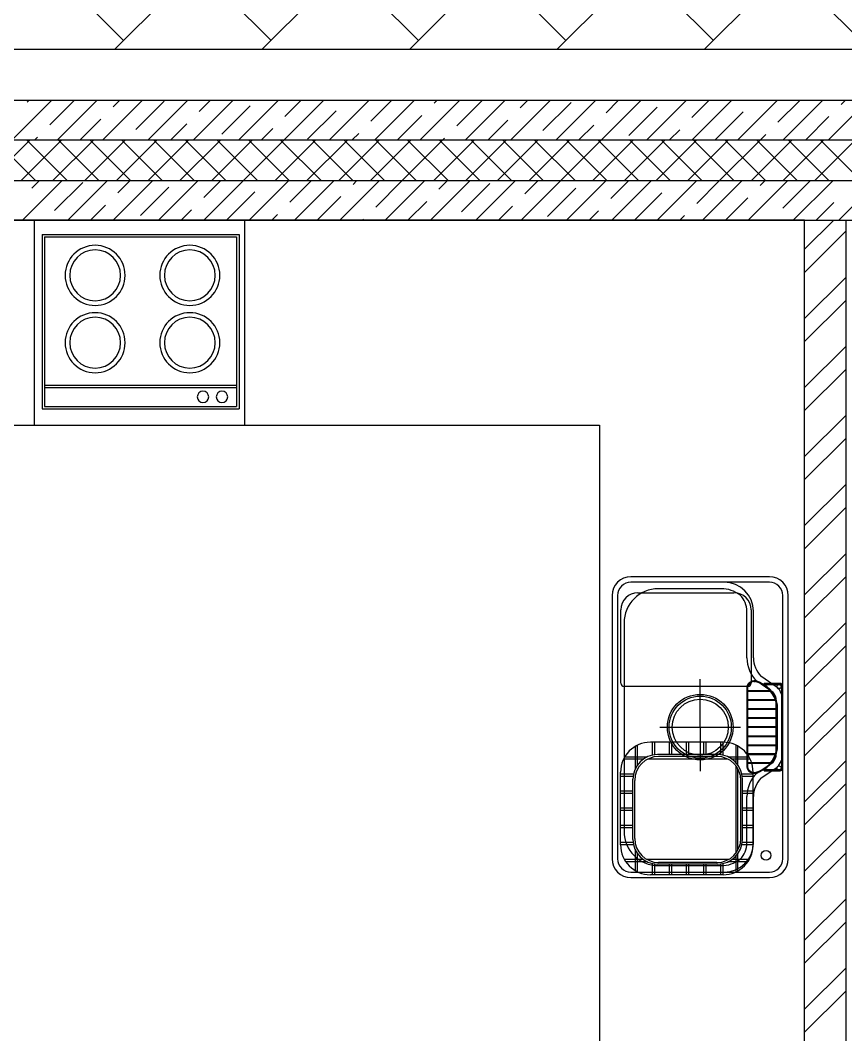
# Model space of a CAD drawing. Header units: millimetres. Extents: x 53645 to 137188, y 78097 to 135533.
# Drawn here: x 64688 to 67101, y 91470 to 94438 of the extents above; entities that cross this region are included whole.
import ezdxf

# ---------------------------------------------------------------- set-up
doc = ezdxf.new("R2010")
doc.units = ezdxf.units.MM
doc.layers.add('GP-POKRITIE1', color=7, linetype='Continuous', lineweight=9)

# ---------------------------------------------------------------- blocks, each defined once
blk = doc.blocks.new('3432')
at = {"color": 0}
for p, q in [((-14350.1, 9108.4), (-14350.1, 8598.4)), ((-14350.1, 9108.4), (-13774.1, 9108.4)), ((-14343.1, 9101.4), (-14343.1, 8605.4)), ((-14343.1, 9101.4), (-13781.1, 9101.4)), ((-13781.1, 9101.4), (-13781.1, 8605.4)), ((-13774.1, 9108.4), (-13774.1, 8598.4)), ((-14343.1, 8667.6), (-13781.1, 8667.6)), ((-14343.1, 8660.6), (-13781.1, 8660.6)), ((-14343.1, 8605.4), (-13781.1, 8605.4)), ((-14350.1, 8598.4), (-13774.1, 8598.4)), ((-12223.4, 8107.1), (-12628.4, 8107.1)), ((-12355.4, 8091.1), (-12628.4, 8091.1)), ((-12223.4, 8091.1), (-12628.4, 8091.1)), ((-12364.4, 8072.1), (-12548.4, 8072.1)), ((-12683.4, 8052.1), (-12683.4, 7964.7)), ((-12667.4, 8052.1), (-12667.4, 7964.7)), ((-12667.4, 8052.1), (-12667.4, 7964.7)), ((-12608, 8060.4), (-12327.1, 8060.4)), ((-12184.4, 7982.5), (-12184.4, 8052.1)), ((-12168.4, 7982.5), (-12168.4, 8052.1)), ((-12658, 7795.9), (-12658, 8010.4)), ((-12289.4, 7870), (-12289.4, 8006.1)), ((-12277.1, 8010.4), (-12277.1, 7795.9)), ((-12270.4, 7870), (-12270.4, 8006.1)), ((-12184.4, 7369.4), (-12184.4, 7982.5)), ((-12168.4, 7369.4), (-12168.4, 7982.5)), ((-12683.4, 7964.7), (-12683.4, 7369.4)), ((-12667.4, 7964.7), (-12667.4, 7369.4)), ((-12667.4, 7964.7), (-12667.4, 7369.4)), ((-12648.4, 7972.1), (-12648.4, 7964.7)), ((-12648.4, 7964.7), (-12648.4, 7369.4)), ((-12425.9, 7667.1), (-12425.9, 7808)), ((-12200.4, 7783.2), (-12248.4, 7816.5)), ((-12287.1, 7785.9), (-12648, 7785.9)), ((-12290, 7777), (-12290, 7557.8)), ((-12290, 7777), (-12290, 7557.8)), ((-12288, 7777.1), (-12288, 7557.8)), ((-12288, 7777.1), (-12288, 7557.8)), ((-12265.3, 7802.3), (-12269.3, 7802.3)), ((-12265.3, 7802.3), (-12269.3, 7802.3)), ((-12265.4, 7800.2), (-12269.2, 7800.2)), ((-12265.4, 7800.2), (-12269.2, 7800.2)), ((-12212.8, 7768.7), (-12260.6, 7801.8)), ((-12192, 7795.2), (-12238.5, 7795.2)), ((-12238.5, 7795.2), (-12238.5, 7792.2)), ((-12192, 7795.2), (-12238.5, 7795.2)), ((-12238.5, 7795.2), (-12238.5, 7792.2)), ((-12238.5, 7792.2), (-12192, 7792.2)), ((-12238.5, 7792.2), (-12192, 7792.2)), ((-12188, 7788.1), (-12188, 7546.7)), ((-12188, 7788.1), (-12188, 7546.7)), ((-12185, 7546.7), (-12185, 7788.1)), ((-12185, 7546.7), (-12185, 7788.1)), ((-12219.5, 7773.5), (-12288, 7773.5)), ((-12217.9, 7771.5), (-12288, 7771.5)), ((-12205.3, 7747.2), (-12288, 7747.2)), ((-12204.7, 7745.2), (-12288, 7745.2)), ((-12203.4, 7589.2), (-12203.4, 7744.5)), ((-12184.4, 7589.2), (-12184.4, 7744.5)), ((-12202.1, 7721), (-12288, 7721)), ((-12202.1, 7718.9), (-12288, 7718.9)), ((-12202.1, 7603.4), (-12202.1, 7731.5)), ((-12202.1, 7603.4), (-12202.1, 7731.5)), ((-12200.1, 7603.3), (-12200.1, 7731.6)), ((-12200.1, 7603.3), (-12200.1, 7731.6)), ((-12202.1, 7694.7), (-12288, 7694.7)), ((-12202.1, 7692.7), (-12288, 7692.7)), ((-12544.2, 7667.1), (-12307.7, 7667.1)), ((-12425.9, 7667.1), (-12425.9, 7538)), ((-12202.1, 7668.4), (-12288, 7668.4)), ((-12202.1, 7666.4), (-12288, 7666.4)), ((-12202.1, 7641.2), (-12288, 7641.2)), ((-12202.1, 7639.2), (-12288, 7639.2)), ((-12615.5, 7545.7), (-12615.5, 7611.2)), ((-12608.8, 7556.9), (-12608.8, 7614.7)), ((-12358.4, 7623.1), (-12571.6, 7623.1)), ((-12565.5, 7585.1), (-12565.5, 7623.1)), ((-12558.8, 7586.2), (-12558.8, 7623.1)), ((-12515.5, 7586.7), (-12515.5, 7623.1)), ((-12508.8, 7586.7), (-12508.8, 7623.1)), ((-12465.5, 7586.7), (-12465.5, 7623.1)), ((-12458.8, 7586.7), (-12458.8, 7623.1)), ((-12415.5, 7586.7), (-12415.5, 7623.1)), ((-12408.8, 7586.7), (-12408.8, 7623.1)), ((-12365.5, 7586.2), (-12365.5, 7623.1)), ((-12358.8, 7585), (-12358.8, 7623.1)), ((-12321.2, 7563.2), (-12321.2, 7614.7)), ((-12315.5, 7556), (-12315.5, 7611.7)), ((-12202.1, 7614.9), (-12288, 7614.9)), ((-12202.1, 7612.9), (-12288, 7612.9)), ((-12592.7, 7573.1), (-12650.5, 7573.1)), ((-12581.4, 7579.7), (-12647, 7579.7)), ((-12343.8, 7573.1), (-12580.4, 7573.1)), ((-12374.5, 7586.7), (-12550.5, 7586.7)), ((-12376.8, 7581.4), (-12547.4, 7581.4)), ((-12283.1, 7579.7), (-12343.5, 7579.7)), ((-12279.5, 7573.1), (-12332.3, 7573.1)), ((-12204.7, 7588.7), (-12288, 7588.7)), ((-12205.3, 7586.6), (-12288, 7586.6)), ((-12321.2, 7299), (-12321.2, 7553.7)), ((-12315.5, 7307.9), (-12315.5, 7544.8)), ((-12217.9, 7562.4), (-12288, 7562.4)), ((-12219.5, 7560.4), (-12288, 7560.4)), ((-12260.3, 7532.4), (-12212.9, 7564.9)), ((-12248.2, 7517.7), (-12200.5, 7550.3)), ((-12192, 7542.7), (-12238.5, 7542.7)), ((-12238.5, 7542.7), (-12238.5, 7539.7)), ((-12192, 7542.7), (-12238.5, 7542.7)), ((-12238.5, 7542.7), (-12238.5, 7539.7)), ((-12238.5, 7539.7), (-12192, 7539.7)), ((-12238.5, 7539.7), (-12192, 7539.7)), ((-12658.8, 7322.7), (-12658.8, 7535.8)), ((-12620.9, 7529.7), (-12658.8, 7529.7)), ((-12622, 7523.1), (-12658.8, 7523.1)), ((-12622.5, 7338.7), (-12622.5, 7514.7)), ((-12617.1, 7341.1), (-12617.1, 7511.6)), ((-12307.1, 7341.1), (-12307.1, 7511.6)), ((-12271.2, 7529.7), (-12304.1, 7529.7)), ((-12271.2, 7523.1), (-12303, 7523.1)), ((-12302.5, 7338.7), (-12302.5, 7514.7)), ((-12271.2, 7322.7), (-12271.2, 7535.8)), ((-12269.3, 7532.6), (-12265.3, 7532.6)), ((-12269.3, 7532.6), (-12265.3, 7532.6)), ((-12269.2, 7534.6), (-12265.4, 7534.6)), ((-12269.2, 7534.6), (-12265.4, 7534.6)), ((-12622.5, 7479.7), (-12658.8, 7479.7)), ((-12271.2, 7479.7), (-12302.5, 7479.7)), ((-12622.5, 7473.1), (-12658.8, 7473.1)), ((-12271.2, 7473.1), (-12302.5, 7473.1)), ((-12289.4, 7328.1), (-12289.4, 7463.9)), ((-12270.4, 7328.1), (-12270.4, 7463.9)), ((-12622.5, 7429.7), (-12658.8, 7429.7)), ((-12622.5, 7423.1), (-12658.8, 7423.1)), ((-12271.2, 7429.7), (-12302.5, 7429.7)), ((-12271.2, 7423.1), (-12302.5, 7423.1)), ((-12683.4, 7369.4), (-12683.4, 7282.1)), ((-12667.4, 7369.4), (-12667.4, 7282.1)), ((-12667.4, 7369.4), (-12667.4, 7282.1)), ((-12622.5, 7379.7), (-12658.8, 7379.7)), ((-12622.5, 7373.1), (-12658.8, 7373.1)), ((-12648.4, 7369.4), (-12648.4, 7362.1)), ((-12271.2, 7379.7), (-12302.5, 7379.7)), ((-12271.2, 7373.1), (-12302.5, 7373.1)), ((-12184.4, 7282.1), (-12184.4, 7369.4)), ((-12168.4, 7282.1), (-12168.4, 7369.4)), ((-12621.9, 7329.7), (-12658.8, 7329.7)), ((-12271.2, 7329.7), (-12303, 7329.7)), ((-12620.7, 7322.7), (-12657.7, 7322.7)), ((-12615.5, 7247.3), (-12615.5, 7307.7)), ((-12270.1, 7322.7), (-12304.3, 7322.7)), ((-12591.7, 7279.7), (-12647.5, 7279.7)), ((-12580, 7273.1), (-12643.3, 7273.1)), ((-12608.8, 7243.8), (-12608.8, 7296.5)), ((-12343.6, 7279.7), (-12580.6, 7279.7)), ((-12376.8, 7271.3), (-12547.4, 7271.3)), ((-12286.7, 7273.1), (-12344.9, 7273.1)), ((-12282.5, 7279.7), (-12333.2, 7279.7)), ((-12321.2, 7243.8), (-12321.2, 7290.3)), ((-12315.5, 7246.8), (-12315.5, 7297.4)), ((-12628.4, 7243.1), (-12355.4, 7243.1)), ((-12628.4, 7243.1), (-12223.4, 7243.1)), ((-12565.5, 7235.5), (-12565.5, 7268.3)), ((-12558.8, 7235.5), (-12558.8, 7267.2)), ((-12374.5, 7266.7), (-12550.5, 7266.7)), ((-12548.4, 7262.1), (-12364.4, 7262.1)), ((-12515.5, 7235.5), (-12515.5, 7266.7)), ((-12508.8, 7235.5), (-12508.8, 7266.7)), ((-12465.5, 7235.5), (-12465.5, 7266.7)), ((-12458.8, 7235.5), (-12458.8, 7266.7)), ((-12415.5, 7235.5), (-12415.5, 7266.7)), ((-12408.8, 7235.5), (-12408.8, 7266.7)), ((-12365.5, 7235.5), (-12365.5, 7267.3)), ((-12358.8, 7235.5), (-12358.8, 7268.4)), ((-12628.4, 7227.1), (-12223.4, 7227.1)), ((-12358.4, 7235.5), (-12571.6, 7235.5))]:
    blk.add_line(p, q, dxfattribs=at)
for points in [[(-16750.5, 9650), (-5175.3, 9650)], [(-7150.5, 9500), (-16750.5, 9500)], [(-14437.6, 9385), (-14322.6, 9500)], [(-14393.5, 9495.4), (-14388.9, 9500)], [(-14327.2, 9429.1), (-14256.3, 9500)], [(-14305, 9385), (-14190, 9500)], [(-14172.5, 9385), (-14057.5, 9500)], [(-14142.3, 9481.5), (-14123.7, 9500)], [(-14076, 9415.2), (-13993.1, 9498)], [(-14039.9, 9385), (-13924.9, 9500)], [(-13907.3, 9385), (-13792.3, 9500)], [(-13891, 9467.5), (-13858.6, 9500)], [(-13774.7, 9385), (-13659.7, 9500)], [(-13642.1, 9385), (-13527.1, 9500)], [(-13639.8, 9453.6), (-13593.4, 9500)], [(-13509.5, 9385), (-13394.5, 9500)], [(-13388.5, 9439.7), (-13328.3, 9500)], [(-13377, 9385), (-13262, 9500)], [(-13244.4, 9385), (-13129.4, 9500)], [(-13203.6, 9492.1), (-13195.7, 9500)], [(-13137.3, 9425.8), (-13063.1, 9500)], [(-13111.8, 9385), (-12996.8, 9500)], [(-12979.2, 9385), (-12864.2, 9500)], [(-12952.4, 9478.2), (-12930.5, 9500)], [(-12846.6, 9385), (-12731.6, 9500)], [(-12714, 9385), (-12599, 9500)], [(-12701.1, 9464.2), (-12665.3, 9500)], [(-12581.5, 9385), (-12466.5, 9500)], [(-12449.9, 9450.3), (-12400.2, 9500)], [(-12448.9, 9385), (-12333.9, 9500)], [(-12316.3, 9385), (-12201.3, 9500)], [(-12198.6, 9436.4), (-12135, 9500)], [(-12183.7, 9385), (-12068.7, 9500)], [(-12051.1, 9385), (-11936.1, 9500)], [(-12013.7, 9488.8), (-12002.4, 9500)], [(-13824.7, 9401.3), (-13741.9, 9484.1)], [(-13573.5, 9387.3), (-13490.6, 9470.2)], [(-12886.1, 9411.9), (-12803.2, 9494.7)], [(-12634.8, 9397.9), (-12552, 9480.8)], [(-12382.6, 9385), (-12300.7, 9466.9)], [(-14238.7, 9385), (-14178.1, 9445.7)], [(-13310.7, 9385), (-13239.4, 9456.3)], [(-13045.5, 9385), (-12988.1, 9442.4)], [(-12117.4, 9385), (-12049.5, 9453)], [(-13973.6, 9385), (-13926.8, 9431.7)], [(-13708.4, 9385), (-13675.6, 9417.8)], [(-12780.3, 9385), (-12736.9, 9428.4)], [(-12515.2, 9385), (-12485.7, 9414.5)], [(-16635.5, 9385), (-7150.5, 9385)], [(-16635.5, 9385), (-7150.5, 9385)], [(-14504.6, 9265), (-14384.6, 9385)], [(-14368.6, 9265), (-14488.6, 9385)], [(-14411.8, 9265), (-14291.8, 9385)], [(-14275.8, 9265), (-14395.8, 9385)], [(-14371.3, 9385), (-14363, 9393.3)], [(-14319, 9265), (-14199, 9385)], [(-14183, 9265), (-14303, 9385)], [(-14226.2, 9265), (-14106.2, 9385)], [(-14090.2, 9265), (-14210.2, 9385)], [(-14133.4, 9265), (-14013.4, 9385)], [(-13997.4, 9265), (-14117.4, 9385)], [(-14040.5, 9265), (-13920.5, 9385)], [(-13904.6, 9265), (-14024.6, 9385)], [(-13947.7, 9265), (-13827.7, 9385)], [(-13811.8, 9265), (-13931.8, 9385)], [(-13854.9, 9265), (-13734.9, 9385)], [(-13719, 9265), (-13839, 9385)], [(-13762.1, 9265), (-13642.1, 9385)], [(-13626.2, 9265), (-13746.2, 9385)], [(-13669.3, 9265), (-13549.3, 9385)], [(-13533.4, 9265), (-13653.4, 9385)], [(-13576.5, 9265), (-13456.5, 9385)], [(-13440.6, 9265), (-13560.6, 9385)], [(-13483.7, 9265), (-13363.7, 9385)], [(-13347.8, 9265), (-13467.8, 9385)], [(-13443.3, 9385), (-13424.3, 9403.9)], [(-13390.9, 9265), (-13270.9, 9385)], [(-13254.9, 9265), (-13374.9, 9385)], [(-13298.1, 9265), (-13178.1, 9385)], [(-13162.1, 9265), (-13282.1, 9385)], [(-13205.3, 9265), (-13085.3, 9385)], [(-13069.3, 9265), (-13189.3, 9385)], [(-13178.1, 9385), (-13173.1, 9390)], [(-13112.5, 9265), (-12992.5, 9385)], [(-12976.5, 9265), (-13096.5, 9385)], [(-13019.7, 9265), (-12899.7, 9385)], [(-12883.7, 9265), (-13003.7, 9385)], [(-12926.9, 9265), (-12806.9, 9385)], [(-12790.9, 9265), (-12910.9, 9385)], [(-12834, 9265), (-12714, 9385)], [(-12698.1, 9265), (-12818.1, 9385)], [(-12741.2, 9265), (-12621.2, 9385)], [(-12605.3, 9265), (-12725.3, 9385)], [(-12648.4, 9265), (-12528.4, 9385)], [(-12512.5, 9265), (-12632.5, 9385)], [(-12555.6, 9265), (-12435.6, 9385)], [(-12419.7, 9265), (-12539.7, 9385)], [(-12462.8, 9265), (-12342.8, 9385)], [(-12326.9, 9265), (-12446.9, 9385)], [(-12370, 9265), (-12250, 9385)], [(-12234.1, 9265), (-12354.1, 9385)], [(-12277.2, 9265), (-12157.2, 9385)], [(-12141.3, 9265), (-12261.3, 9385)], [(-12250, 9385), (-12234.4, 9400.6)], [(-12184.4, 9265), (-12064.4, 9385)], [(-12048.4, 9265), (-12168.4, 9385)], [(-12091.6, 9265), (-11971.6, 9385)], [(-11955.6, 9265), (-12075.6, 9385)], [(-7150.5, 9265), (-16515.5, 9265)], [(-7150.5, 9265), (-16515.5, 9265)], [(-14407.5, 9150), (-14292.5, 9265)], [(-14379.6, 9244.1), (-14358.7, 9265)], [(-14313.3, 9177.9), (-14230.4, 9260.7)], [(-14274.9, 9150), (-14159.9, 9265)], [(-14142.3, 9150), (-14027.3, 9265)], [(-14128.4, 9230.2), (-14093.6, 9265)], [(-14009.7, 9150), (-13894.7, 9265)], [(-13877.1, 9150), (-13762.1, 9265)], [(-13877.1, 9216.3), (-13828.4, 9265)], [(-13744.5, 9150), (-13629.5, 9265)], [(-13625.9, 9202.4), (-13563.3, 9265)], [(-13612, 9150), (-13497, 9265)], [(-13479.4, 9150), (-13364.4, 9265)], [(-13440.9, 9254.8), (-13430.7, 9265)], [(-13374.6, 9188.5), (-13298.1, 9265)], [(-13346.8, 9150), (-13231.8, 9265)], [(-13214.2, 9150), (-13099.2, 9265)], [(-13189.7, 9240.8), (-13165.5, 9265)], [(-13081.6, 9150), (-12966.6, 9265)], [(-12949, 9150), (-12834, 9265)], [(-12938.4, 9226.9), (-12900.3, 9265)], [(-12816.5, 9150), (-12701.5, 9265)], [(-12687.2, 9213), (-12635.2, 9265)], [(-12683.9, 9150), (-12568.9, 9265)], [(-12551.3, 9150), (-12436.3, 9265)], [(-12435.9, 9199.1), (-12370, 9265)], [(-12418.7, 9150), (-12303.7, 9265)], [(-12286.1, 9150), (-12171.1, 9265)], [(-12251, 9251.4), (-12237.4, 9265)], [(-12184.7, 9185.1), (-12104.8, 9265)], [(-12153.6, 9150), (-12038.6, 9265)], [(-12021, 9150), (-11906, 9265)], [(-14062.1, 9163.9), (-13979.2, 9246.8)], [(-13810.8, 9150), (-13728, 9232.9)], [(-13123.4, 9174.5), (-13040.5, 9257.4)], [(-12872.1, 9160.6), (-12789.3, 9243.5)], [(-12617.6, 9150), (-12538, 9229.6)], [(-13545.7, 9150), (-13476.7, 9219)], [(-13280.5, 9150), (-13225.5, 9205)], [(-12352.4, 9150), (-12286.8, 9215.6)], [(-12087.3, 9150), (-12035.5, 9201.7)], [(-14208.6, 9150), (-14164.2, 9194.4)], [(-13943.4, 9150), (-13912.9, 9180.5)], [(-13015.3, 9150), (-12974.2, 9191.1)], [(-12750.2, 9150), (-12723, 9177.2)], [(-16400.5, 9150), (-7150.5, 9150)], [(-14372.4, 8550.1), (-14372.4, 9150.1)], [(-13757.4, 8550.1), (-13757.4, 9150.1)], [(-13678.3, 9150), (-13661.7, 9166.6)], [(-13413.1, 9150), (-13410.4, 9152.7)], [(-12485, 9150), (-12471.7, 9163.3)], [(-12120.5, 9064.8), (-12035.3, 9150)], [(-12120.5, 9150), (-12000.5, 9150)], [(-12120.5, 5900), (-12120.5, 9150)], [(-12000.5, 9150), (-12000.5, 5900)], [(-12120.5, 8997.5), (-12000.5, 9117.5)], [(-12120.5, 8862.8), (-12000.5, 8982.8)], [(-12120.5, 8795.4), (-12000.5, 8915.4)], [(-12120.5, 8660.7), (-12000.5, 8780.7)], [(-12120.5, 8593.4), (-12000.5, 8713.4)], [(-12120.5, 8458.7), (-12000.5, 8578.7)], [(-12120.5, 8391.3), (-12000.5, 8511.3)], [(-12120.5, 8256.6), (-12000.5, 8376.6)], [(-12120.5, 8189.2), (-12000.5, 8309.2)], [(-12120.5, 8054.5), (-12000.5, 8174.5)], [(-12120.5, 7987.2), (-12000.5, 8107.2)], [(-12120.5, 7852.5), (-12000.5, 7972.5)], [(-12120.5, 7785.1), (-12000.5, 7905.1)], [(-12120.5, 7650.4), (-12000.5, 7770.4)], [(-12120.5, 7583.1), (-12000.5, 7703.1)], [(-12120.5, 7448.4), (-12000.5, 7568.4)], [(-12120.5, 7381), (-12000.5, 7501)], [(-12120.5, 7246.3), (-12000.5, 7366.3)], [(-12120.5, 7179), (-12000.5, 7299)], [(-12120.5, 7044.3), (-12000.5, 7164.3)], [(-12120.5, 6976.9), (-12000.5, 7096.9)], [(-12120.5, 6842.2), (-12000.5, 6962.2)], [(-12120.5, 6774.9), (-12000.5, 6894.9)]]:
    blk.add_lwpolyline(points, dxfattribs=at)
blk.add_lwpolyline([(-16400.5, 9149.8), (-16400.5, 8550.2), (-15900.5, 8550.2), (-15900.5, 8550.2), (-12720.5, 8550), (-12720.5, 5900), (-12120.5, 5900), (-12120.5, 9150)], close=True, dxfattribs=at)
for centre, radius in [((-12195.5, 7785.9), 6), ((-12425.9, 7667.1), 96), ((-12425.9, 7667.1), 91), ((-12425.9, 7667.1), 82), ((-12195.5, 7547.8), 6), ((-12233.4, 7292.1), 14)]:
    blk.add_circle(centre, radius, dxfattribs=at)
for centre, radius, start, end in [((-14194.9, 8988.7), 87.8, 0, 180), ((-14194.9, 8988.7), 74.3, 0, 180), ((-13918.1, 8988.7), 87.8, 0, 180), ((-13918.1, 8988.7), 74.3, 0, 180), ((-14194.9, 8988.7), 87.8, 180, 0), ((-14194.9, 8988.7), 74.3, 180, 0), ((-13918.1, 8988.7), 87.8, 180, 0), ((-13918.1, 8988.7), 74.3, 180, 0), ((-14194.9, 8791.7), 87.8, 0, 180), ((-13918.1, 8791.7), 87.8, 0, 180), ((-14194.9, 8791.7), 74.3, 0, 180), ((-13918.1, 8791.7), 74.3, 0, 180), ((-14194.9, 8791.7), 87.8, 180, 0), ((-14194.9, 8791.7), 74.3, 180, 0), ((-13918.1, 8791.7), 87.8, 180, 0), ((-13918.1, 8791.7), 74.3, 180, 0), ((-13879.5, 8633.1), 16.8, 0, 180), ((-13824, 8633.1), 16.8, 0, 180), ((-13879.5, 8633.1), 16.8, 180, 0), ((-13824, 8633.1), 16.8, 180, 0), ((-12628.4, 8052.1), 55, 90, 180), ((-12223.4, 8052.1), 55, 0, 90), ((-12628.4, 8052.1), 39, 90, 180), ((-12628.4, 8052.1), 39, 90, 180), ((-12548.4, 7972.1), 100, 90, 180), ((-12364.4, 7982.1), 90, 51.9761, 90), ((-12355.4, 8006.1), 85, 0, 90), ((-12223.4, 8052.1), 39, 0, 90), ((-12608, 8010.4), 50, 90, 180), ((-12327.1, 8010.4), 50, 0, 90), ((-12355.4, 8006.1), 66, 0, 45.2816), ((-12194.4, 7870), 95, 180, 225.8872), ((-12194.4, 7870), 76, 180, 224.7752), ((-12648, 7795.9), 10, 180, 270), ((-12257.2, 7778.3), 32.8, 154.5866, 182.2928), ((-12257.2, 7778.3), 32.8, 154.5866, 182.2928), ((-12257.2, 7778.3), 30.8, 154.9902, 182.3669), ((-12257.2, 7778.3), 30.8, 154.9902, 182.3669), ((-12287.1, 7795.9), 10, 270, 0), ((-12266.5, 7776.8), 25.7, 96.2622, 142.3993), ((-12266.5, 7776.8), 25.7, 96.2622, 142.3993), ((-12266.5, 7776.8), 23.6, 96.5246, 141.8788), ((-12266.5, 7776.8), 23.6, 96.5246, 141.8788), ((-12284.1, 7719.5), 82.9, 8.3153, 76.9636), ((-12284.1, 7719.5), 82.9, 8.3153, 76.9636), ((-12284.1, 7719.5), 84.9, 8.1642, 77.1756), ((-12284.1, 7719.5), 84.9, 8.1642, 77.1756), ((-12239.4, 7744.5), 55, 0, 44.7752), ((-12192, 7788.1), 7.07, 0, 90), ((-12192, 7788.1), 7.07, 0, 90), ((-12192, 7788.1), 4.04, 0, 90), ((-12192, 7788.1), 4.04, 0, 90), ((-12239.4, 7744.5), 36, 0, 42.2854), ((-12571.6, 7535.8), 87.2, 90, 180), ((-12358.4, 7535.8), 87.2, 0, 90), ((-12284.1, 7615.4), 82.9, 283.0364, 351.6847), ((-12284.1, 7615.4), 82.9, 283.0364, 351.6847), ((-12284.1, 7615.4), 84.9, 282.8244, 351.8358), ((-12284.1, 7615.4), 84.9, 282.8244, 351.8358), ((-12550.5, 7514.7), 72, 90, 180), ((-12547.4, 7511.6), 69.8, 90, 180), ((-12376.8, 7511.6), 69.8, 0, 90), ((-12374.5, 7514.7), 72, 0, 90), ((-12239.4, 7589.2), 36, 317.5085, 0), ((-12239.4, 7589.2), 55, 315, 0), ((-12257.2, 7556.5), 32.8, 177.7072, 205.4134), ((-12257.2, 7556.5), 32.8, 177.7072, 205.4134), ((-12257.2, 7556.5), 30.8, 177.6331, 205.0098), ((-12257.2, 7556.5), 30.8, 177.6331, 205.0098), ((-12266.5, 7558.1), 25.7, 217.6007, 263.7378), ((-12266.5, 7558.1), 25.7, 217.6007, 263.7378), ((-12266.5, 7558.1), 23.6, 218.1212, 263.4754), ((-12266.5, 7558.1), 23.6, 218.1212, 263.4754), ((-12192, 7546.7), 4.04, 270, 0), ((-12192, 7546.7), 7.07, 270, 0), ((-12192, 7546.7), 4.04, 270, 0), ((-12192, 7546.7), 7.07, 270, 0), ((-12194.4, 7463.9), 95, 133.8797, 180), ((-12194.4, 7463.9), 76, 135, 180), ((-12548.4, 7362.1), 100, 180, 270), ((-12550.5, 7338.7), 72, 180, 270), ((-12547.4, 7341.1), 69.8, 180, 270), ((-12376.8, 7341.1), 69.8, 270, 0), ((-12374.5, 7338.7), 72, 270, 0), ((-12571.6, 7322.7), 87.2, 180, 270), ((-12358.4, 7322.7), 87.2, 270, 0), ((-12355.4, 7328.1), 85, 270, 0), ((-12355.4, 7328.1), 66, 314.7184, 0), ((-12628.4, 7282.1), 55, 180, 270), ((-12628.4, 7282.1), 39, 180, 270), ((-12628.4, 7282.1), 39, 180, 270), ((-12364.4, 7352.1), 90, 270, 308.0239), ((-12223.4, 7282.1), 55, 270, 0), ((-12223.4, 7282.1), 39, 270, 0)]:
    blk.add_arc(centre, radius, start, end, dxfattribs=at)

msp = doc.modelspace()

# ---------------------------------------------------------------- hatches: boundary and pattern name
at = {"layer": 'GP-POKRITIE1', "ltscale": 100}
h = msp.add_hatch(dxfattribs=at)
h.set_pattern_fill('AR-HBONE', color=252, scale=3, angle=90)
h.set_pattern_definition([(135, (91714.96, -74594.3), (-431.0523, 7e-14), [914.4, -304.8]), (225, (91499.43, -74378.8), (-431.0523, 7e-14), [914.4, -304.8])])
h.paths.add_polyline_path([(61350.8, 95352.7), (73026, 95352.9), (73026, 96202.8), (77926, 96202.8), (77926, 95352.8), (89579.3, 95352.8), (83067.3, 84852.8), (80101, 84852.8), (80101, 83702.8), (59350.8, 83702.5), (59350.8, 84702.8), (76101.3, 84702.8), (76200.8, 84702.8), (79101.6, 84702.8), (79101.6, 87352.8), (83151.2, 87352.8), (83151.3, 88102.8), (83001.5, 88102.8), (83001.5, 93602.8), (83151.5, 93602.8), (83151.5, 94352.8), (76926.8, 94352.8), (76926.7, 95202.8), (73926.3, 95202.8), (73926.3, 94352.9), (61350.8, 94352.7)])

# ---------------------------------------------------------------- next in the draw order: block references
msp.add_blockref('3432', (79101.6, 84702.8))

doc.saveas('drawing.dxf')
